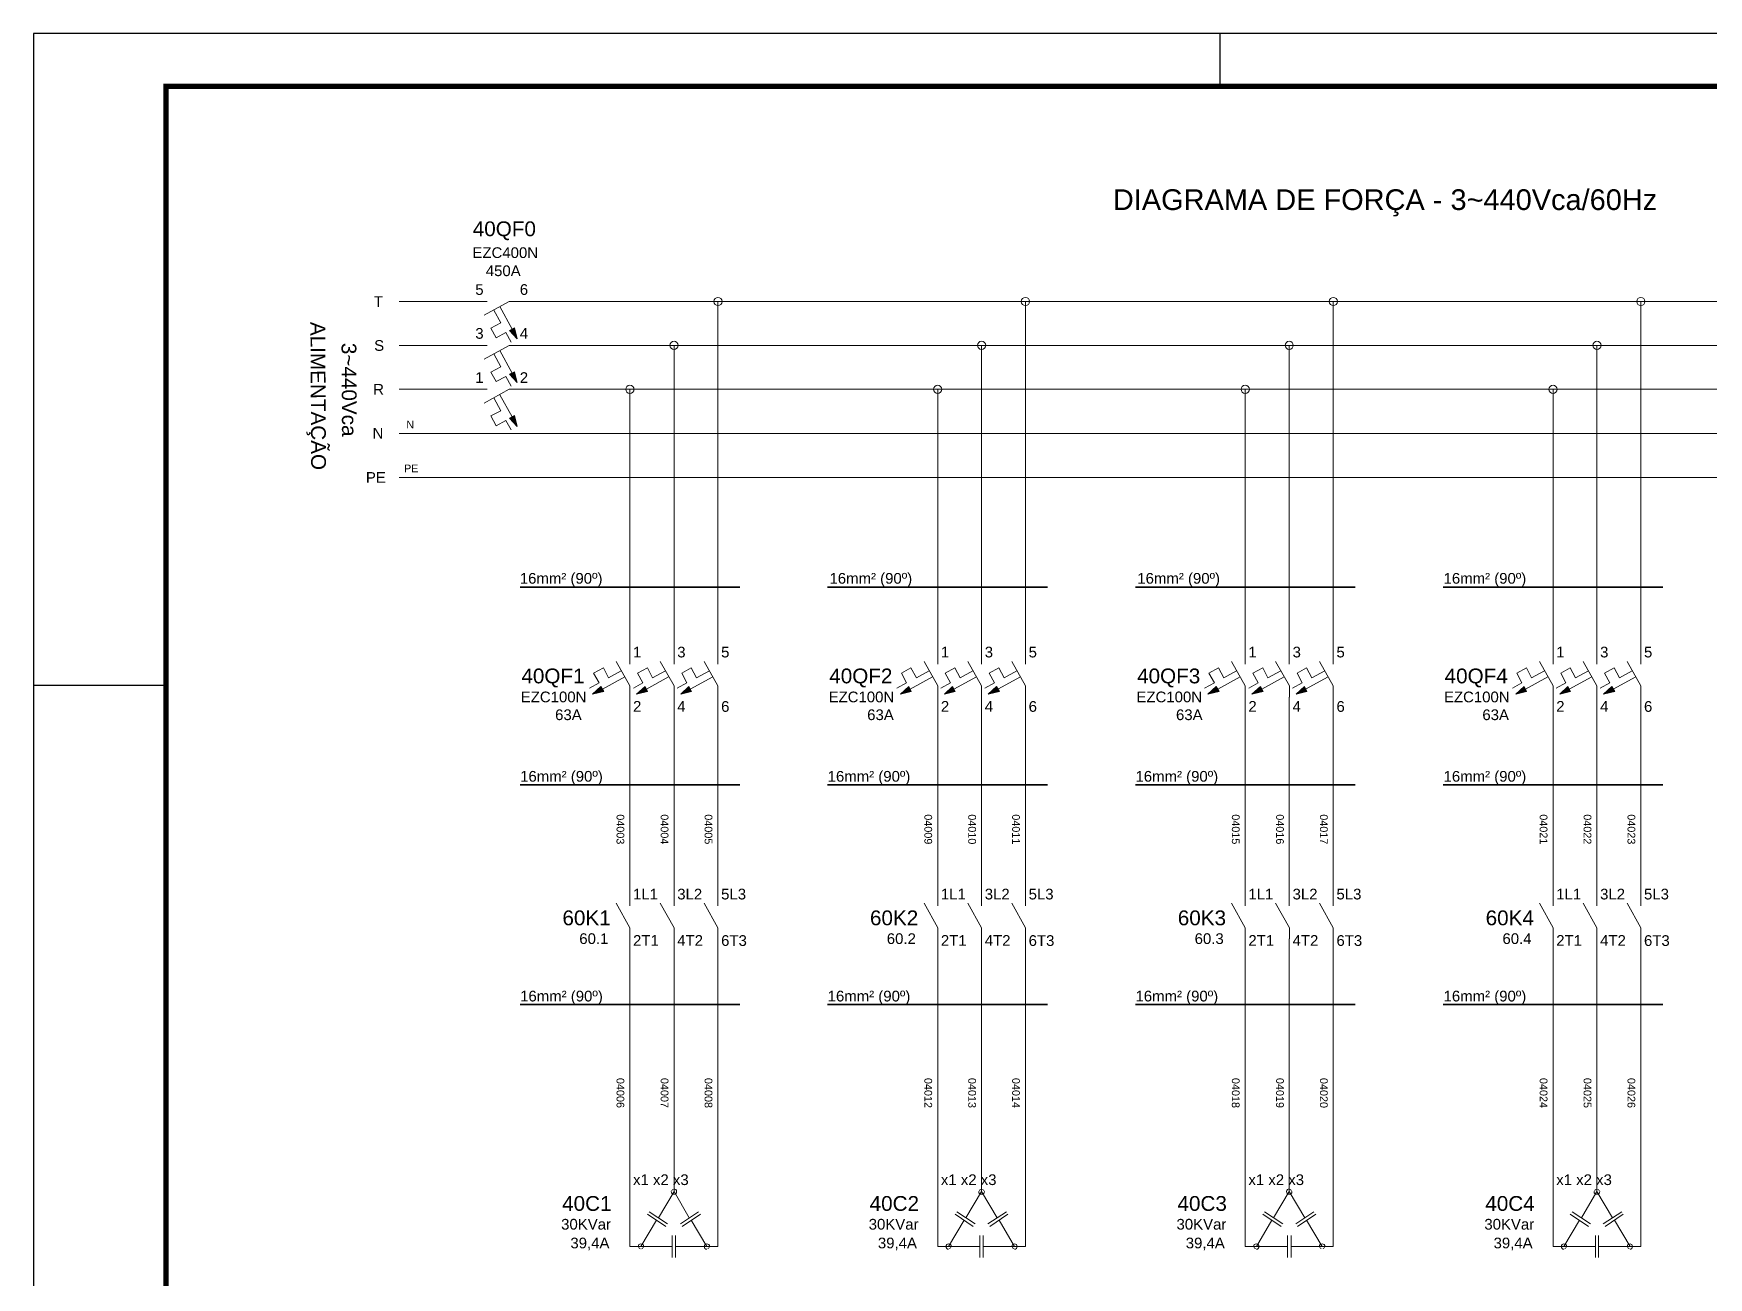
# Model space of a CAD drawing. Header units: millimetres. Extents: x 1004 to 59588, y 686 to 38112.
# Drawn here: x 46927 to 49012, y 36563 to 38112 of the extents above; entities that cross this region are included whole.
import ezdxf

# ---------------------------------------------------------------- set-up
doc = ezdxf.new("R2010")
doc.units = ezdxf.units.MM
for name, color, linetype in [('ARQ-FOLHA', 7, 'Continuous'), ('PDF11_Geometry', 7, 'Continuous'), ('PDF11_Solid Fills', 7, 'Continuous'), ('PDF11_Text', 7, 'Continuous')]:
    doc.layers.add(name, color=color, linetype=linetype)
doc.styles.add('PDF Arial', font='arial.ttf')

# ---------------------------------------------------------------- blocks, each defined once
blk = doc.blocks.new('FOLHA A2')
at = {"layer": 'ARQ-FOLHA'}
for p, q in [((594, 0), (0, 0)), ((0, 0), (0, -420)), ((224, -10), (224, 0)), ((0, -123), (25, -123))]:
    blk.add_line(p, q, dxfattribs=at)
at = {"layer": 'ARQ-FOLHA', "const_width": 1}
blk.add_lwpolyline([(25, -410), (584, -410), (584, -10), (25, -10), (25, -410)], dxfattribs=at)

msp = doc.modelspace()

# ---------------------------------------------------------------- hatches: boundary and pattern name
at = {"layer": 'PDF11_Geometry', "transparency": 33554559}
h = msp.add_hatch(color=256, dxfattribs=at)
h.paths.add_polyline_path([(47724.05, 36669.75), (47727.22, 36669.75)], flags=0)
h.paths.add_polyline_path([(47724.05, 36673.31, 0.4166667), (47720.49, 36669.75)], flags=0)
h = msp.add_hatch(color=256, dxfattribs=at)
h.paths.add_polyline_path([(48106.93, 36669.75), (48110.49, 36669.75)], flags=0)
h.paths.add_polyline_path([(48110.49, 36669.75, 0.4166667), (48106.93, 36673.31)], flags=0)
h.paths.add_polyline_path([(48106.93, 36673.31, 0.4166667), (48103.37, 36669.75)], flags=0)
h = msp.add_hatch(color=256, dxfattribs=at)
h.paths.add_polyline_path([(48489.81, 36669.75), (48493.37, 36669.75)], flags=0)
h.paths.add_polyline_path([(48493.37, 36669.75, 0.4166667), (48489.81, 36673.31)], flags=0)
h = msp.add_hatch(color=256, dxfattribs=at)
h.paths.add_polyline_path([(48873.08, 36669.75), (48876.64, 36669.75)], flags=0)
h.paths.add_polyline_path([(48876.64, 36669.75, 0.4166667), (48873.08, 36673.31)], flags=0)
h.paths.add_polyline_path([(48873.08, 36673.31, 0.4166667), (48869.51, 36669.75)], flags=0)
h = msp.add_hatch(color=256, dxfattribs=at)
h.paths.add_polyline_path([(47682.88, 36601.65), (47686.44, 36601.65)], flags=0)
h.paths.add_polyline_path([(47679.31, 36601.65, 0.4166667), (47682.88, 36598.08)], flags=0)
h.paths.add_polyline_path([(47682.88, 36598.08, 0.4166667), (47686.44, 36601.65)], flags=0)
h = msp.add_hatch(color=256, dxfattribs=at)
h.paths.add_polyline_path([(47764.84, 36601.65), (47768.4, 36601.65)], flags=0)
h.paths.add_polyline_path([(47764.84, 36598.08, 0.4166667), (47768.4, 36601.65)], flags=0)
h = msp.add_hatch(color=256, dxfattribs=at)
h.paths.add_polyline_path([(48065.75, 36601.65), (48069.32, 36601.65)], flags=0)
h.paths.add_polyline_path([(48065.75, 36598.08, 0.4166667), (48069.32, 36601.65)], flags=0)
h = msp.add_hatch(color=256, dxfattribs=at)
h.paths.add_polyline_path([(48148.11, 36601.65), (48151.28, 36601.65)], flags=0)
h.paths.add_polyline_path([(48144.54, 36601.65, 0.4166667), (48148.11, 36598.08)], flags=0)
h = msp.add_hatch(color=256, dxfattribs=at)
h.paths.add_polyline_path([(48449.02, 36601.65), (48452.19, 36601.65)], flags=0)
h.paths.add_polyline_path([(48445.46, 36601.65, 0.4166667), (48449.02, 36598.08)], flags=0)
h = msp.add_hatch(color=256, dxfattribs=at)
h.paths.add_polyline_path([(48530.98, 36601.65), (48534.55, 36601.65)], flags=0)
h.paths.add_polyline_path([(48527.42, 36601.65, 0.4166667), (48530.98, 36598.08)], flags=0)
h.paths.add_polyline_path([(48530.98, 36598.08, 0.4166667), (48534.55, 36601.65)], flags=0)
h = msp.add_hatch(color=256, dxfattribs=at)
h.paths.add_polyline_path([(48831.9, 36601.65), (48835.46, 36601.65)], flags=0)
h.paths.add_polyline_path([(48831.9, 36598.08, 0.4166667), (48835.46, 36601.65)], flags=0)
h = msp.add_hatch(color=256, dxfattribs=at)
h.paths.add_polyline_path([(48914.25, 36601.65), (48917.42, 36601.65)], flags=0)
h.paths.add_polyline_path([(48910.69, 36601.65, 0.4166667), (48914.25, 36598.08)], flags=0)

# ---------------------------------------------------------------- linework, layer by layer
at = {"layer": 'PDF11_Geometry', "lineweight": 18}
for points in [[(47381.96, 37777.99), (47477.78, 37777.99), (47491.24, 37777.99)], [(47487.68, 37760.96), (47518.56, 37777.99), (47532.42, 37777.99), (47778.69, 37777.99), (47778.69, 37340.08), (47778.69, 37326.62)], [(47507.08, 37771.66), (47522.52, 37743.54)], [(47764.84, 37777.99), (47792.16, 37777.99), (48161.57, 37777.99), (48161.57, 37340.08), (48161.57, 37326.62)], [(47778.69, 37777.99), (47778.69, 37764.13)], [(48148.11, 37777.99), (48175.43, 37777.99), (48544.84, 37777.99), (48544.84, 37340.08), (48544.84, 37326.62)], [(48161.57, 37777.99), (48161.57, 37764.13)], [(48530.98, 37777.99), (48558.3, 37777.99), (48927.72, 37777.99), (48927.72, 37340.08), (48927.72, 37326.62)], [(48544.84, 37777.99), (48544.84, 37764.13)], [(48914.25, 37777.99), (48941.57, 37777.99), (49310.99, 37777.99), (49310.99, 37340.08), (49310.99, 37326.62)], [(48927.72, 37777.99), (48927.72, 37764.13)], [(47499.56, 37767.3), (47508.27, 37751.46), (47495.99, 37744.73), (47502.72, 37732.85), (47514.6, 37739.19), (47521.33, 37727.31)], [(47381.96, 37723.35), (47477.78, 37723.35), (47491.24, 37723.35)], [(47487.68, 37706.32), (47518.56, 37723.35), (47532.42, 37723.35), (47724.05, 37723.35), (47724.05, 37340.08), (47724.05, 37326.62)], [(47521.33, 37672.67), (47514.6, 37684.55), (47502.72, 37678.21), (47495.99, 37690.09), (47508.27, 37696.82), (47499.56, 37712.66)], [(47507.08, 37717.02), (47522.52, 37688.9)], [(47710.2, 37723.35), (47737.52, 37723.35), (48106.93, 37723.35), (48106.93, 37340.08), (48106.93, 37326.62)], [(47724.05, 37723.35), (47724.05, 37709.49)], [(48093.07, 37723.35), (48120.79, 37723.35), (48489.81, 37723.35), (48489.81, 37340.08), (48489.81, 37326.62)], [(48106.93, 37723.35), (48106.93, 37709.49)], [(48476.34, 37723.35), (48503.66, 37723.35), (48873.08, 37723.35), (48873.08, 37340.08), (48873.08, 37326.62)], [(48489.81, 37723.35), (48489.81, 37709.49)], [(48859.22, 37723.35), (48886.54, 37723.35), (49255.95, 37723.35), (49255.95, 37340.08), (49255.95, 37326.62)], [(48873.08, 37723.35), (48873.08, 37709.49)], [(47381.96, 37668.71), (47477.78, 37668.71), (47491.24, 37668.71)], [(47487.68, 37651.29), (47518.56, 37668.71), (47532.42, 37668.71), (47669.02, 37668.71), (47669.02, 37340.08), (47669.02, 37326.62)], [(47655.56, 37668.71), (47682.88, 37668.71), (48052.29, 37668.71), (48052.29, 37340.08), (48052.29, 37326.62)], [(47669.02, 37668.71), (47669.02, 37654.85)], [(48038.43, 37668.71), (48065.75, 37668.71), (48435.17, 37668.71), (48435.17, 37340.08), (48435.17, 37326.62)], [(48052.29, 37668.71), (48052.29, 37654.85)], [(48421.7, 37668.71), (48449.02, 37668.71), (48818.44, 37668.71), (48818.44, 37340.08), (48818.44, 37326.62)], [(48435.17, 37668.71), (48435.17, 37654.85)], [(48804.58, 37668.71), (48831.9, 37668.71), (49201.31, 37668.71), (49201.31, 37340.08), (49201.31, 37326.62)], [(48818.44, 37668.71), (48818.44, 37654.85)], [(47521.33, 37618.03), (47514.6, 37629.91), (47502.72, 37623.18), (47495.99, 37635.45), (47508.27, 37641.79), (47499.56, 37658.02)], [(47507.08, 37661.98), (47522.52, 37634.26)], [(47381.96, 37613.67), (49775.82, 37613.67)], [(47381.96, 37559.03), (49775.82, 37559.03)], [(47651.99, 37329.78), (47669.02, 37299.3), (47669.02, 37285.44), (47669.02, 37039.16), (47669.02, 37025.7)], [(47706.63, 37329.78), (47724.05, 37299.3), (47724.05, 37285.44), (47724.05, 37039.16), (47724.05, 37025.7)], [(47761.67, 37329.78), (47778.69, 37299.3), (47778.69, 37285.44), (47778.69, 37039.16), (47778.69, 37025.7)], [(48035.26, 37329.78), (48052.29, 37299.3), (48052.29, 37285.44), (48052.29, 37039.16), (48052.29, 37025.7)], [(48089.9, 37329.78), (48106.93, 37299.3), (48106.93, 37285.44), (48106.93, 37039.16), (48106.93, 37025.7)], [(48144.54, 37329.78), (48161.57, 37299.3), (48161.57, 37285.44), (48161.57, 37039.16), (48161.57, 37025.7)], [(48418.14, 37329.78), (48435.17, 37299.3), (48435.17, 37285.44), (48435.17, 37039.16), (48435.17, 37025.7)], [(48472.78, 37329.78), (48490.2, 37299.3), (48490.2, 37285.44)], [(48527.82, 37329.78), (48544.84, 37299.3), (48544.84, 37285.44), (48544.84, 37039.16), (48544.84, 37025.7)], [(48801.41, 37329.78), (48818.44, 37299.3), (48818.44, 37285.44), (48818.44, 37039.16), (48818.44, 37025.7)], [(48856.05, 37329.78), (48873.08, 37299.3), (48873.08, 37285.44), (48873.08, 37039.16), (48873.08, 37025.7)], [(48910.69, 37329.78), (48927.72, 37299.3), (48927.72, 37285.44), (48927.72, 37039.16), (48927.72, 37025.7)], [(47618.73, 37296.53), (47630.61, 37303.26), (47623.88, 37315.13), (47636.15, 37321.87), (47642.49, 37309.59), (47658.33, 37318.3)], [(47634.97, 37295.34), (47662.68, 37310.78)], [(47673.37, 37296.53), (47685.25, 37303.26), (47678.52, 37315.13), (47690.79, 37321.87), (47697.13, 37309.59), (47713.36, 37318.3)], [(47689.61, 37295.34), (47717.32, 37310.78)], [(47728.01, 37296.53), (47739.89, 37303.26), (47733.56, 37315.13), (47745.43, 37321.87), (47752.17, 37309.59), (47768, 37318.3)], [(47744.25, 37295.34), (47772.36, 37310.78)], [(48001.61, 37296.53), (48013.49, 37303.26), (48007.15, 37315.13), (48019.03, 37321.87), (48025.76, 37309.59), (48041.6, 37318.3)], [(48017.84, 37295.34), (48045.95, 37310.78)], [(48056.25, 37296.53), (48068.13, 37303.26), (48061.79, 37315.13), (48073.67, 37321.87), (48080.4, 37309.59), (48096.24, 37318.3)], [(48072.48, 37295.34), (48100.59, 37310.78)], [(48110.89, 37296.53), (48123.16, 37303.26), (48116.43, 37315.13), (48128.31, 37321.87), (48135.04, 37309.59), (48150.88, 37318.3)], [(48127.12, 37295.34), (48155.23, 37310.78)], [(48384.48, 37296.53), (48396.76, 37303.26), (48390.03, 37315.13), (48401.91, 37321.87), (48408.64, 37309.59), (48424.47, 37318.3)], [(48401.11, 37295.34), (48428.83, 37310.78)], [(48439.52, 37296.53), (48451.4, 37303.26), (48444.67, 37315.13), (48456.94, 37321.87), (48463.28, 37309.59), (48479.51, 37318.3)], [(48455.75, 37295.34), (48483.47, 37310.78)], [(48494.16, 37296.53), (48506.04, 37303.26), (48499.7, 37315.13), (48511.58, 37321.87), (48517.92, 37309.59), (48534.15, 37318.3)], [(48510.39, 37295.34), (48538.51, 37310.78)], [(48767.76, 37296.53), (48779.63, 37303.26), (48773.3, 37315.13), (48785.18, 37321.87), (48791.51, 37309.59), (48807.75, 37318.3)], [(48783.99, 37295.34), (48812.1, 37310.78)], [(48822.4, 37296.53), (48834.27, 37303.26), (48827.94, 37315.13), (48839.82, 37321.87), (48846.55, 37309.59), (48862.39, 37318.3)], [(48838.63, 37295.34), (48866.74, 37310.78)], [(48877.04, 37296.53), (48889.31, 37303.26), (48882.58, 37315.13), (48894.46, 37321.87), (48901.19, 37309.59), (48917.03, 37318.3)], [(48893.27, 37295.34), (48921.38, 37310.78)], [(48489.81, 37285.44), (48489.81, 37039.16), (48489.81, 37025.7)], [(47651.99, 37028.87), (47669.02, 36998.38), (47669.02, 36984.52), (47669.02, 36683.61), (47669.02, 36601.65), (47721.68, 36601.65)], [(47706.63, 37028.87), (47724.05, 36998.38), (47724.05, 36984.52), (47724.05, 36683.61), (47724.05, 36669.75), (47704.65, 36637.28)], [(47761.67, 37028.87), (47778.69, 36998.38), (47778.69, 36984.52), (47778.69, 36683.61), (47778.69, 36601.65), (47726.03, 36601.65)], [(48035.26, 37028.87), (48052.29, 36998.38), (48052.29, 36984.52), (48052.29, 36683.61), (48052.29, 36601.65), (48104.95, 36601.65)], [(48089.9, 37028.87), (48106.93, 36998.38), (48106.93, 36984.52), (48106.93, 36683.61), (48106.93, 36669.75), (48087.53, 36637.28)], [(48144.54, 37028.87), (48161.57, 36998.38), (48161.57, 36984.52), (48161.57, 36683.61), (48161.57, 36601.65), (48108.91, 36601.65)], [(48418.14, 37028.87), (48435.17, 36998.38), (48435.17, 36984.52), (48435.17, 36683.61), (48435.17, 36601.65), (48487.83, 36601.65)], [(48472.78, 37028.87), (48490.2, 36998.38), (48490.2, 36984.52)], [(48527.82, 37028.87), (48544.84, 36998.38), (48544.84, 36984.52), (48544.84, 36683.61), (48544.84, 36601.65), (48492.18, 36601.65)], [(48801.41, 37028.87), (48818.44, 36998.38), (48818.44, 36984.52), (48818.44, 36683.61), (48818.44, 36601.65), (48871.1, 36601.65)], [(48856.05, 37028.87), (48873.08, 36998.38), (48873.08, 36984.52), (48873.08, 36683.61), (48873.08, 36669.75), (48853.68, 36637.28)], [(48910.69, 37028.87), (48927.72, 36998.38), (48927.72, 36984.52), (48927.72, 36683.61), (48927.72, 36601.65), (48875.06, 36601.65)], [(48489.81, 36984.52), (48489.81, 36683.61), (48489.81, 36669.75), (48470.4, 36637.28)], [(47724.05, 36669.75), (47743.06, 36637.28)], [(48106.93, 36669.75), (48126.33, 36637.28)], [(48489.81, 36669.75), (48509.21, 36637.28)], [(48873.08, 36669.75), (48892.48, 36637.28)], [(47690.79, 36641.64), (47713.76, 36626.2)], [(47693.17, 36644.81), (47715.74, 36629.76)], [(47731.97, 36629.76), (47754.54, 36644.81)], [(47734.35, 36626.2), (47756.92, 36641.64)], [(48074.07, 36641.64), (48096.64, 36626.2)], [(48076.05, 36644.81), (48099.01, 36629.76)], [(48114.85, 36629.76), (48137.81, 36644.81)], [(48117.22, 36626.2), (48139.79, 36641.64)], [(48456.94, 36641.64), (48479.91, 36626.2)], [(48459.32, 36644.81), (48481.89, 36629.76)], [(48498.12, 36629.76), (48520.69, 36644.81)], [(48500.1, 36626.2), (48523.06, 36641.64)], [(48839.82, 36641.64), (48862.78, 36626.2)], [(48842.19, 36644.81), (48865.16, 36629.76)], [(48881, 36629.76), (48903.96, 36644.81)], [(48883.37, 36626.2), (48905.94, 36641.64)], [(47702.28, 36634.11), (47682.88, 36601.65)], [(47745.43, 36634.11), (47764.84, 36601.65)], [(48085.15, 36634.11), (48065.75, 36601.65)], [(48128.71, 36634.11), (48148.11, 36601.65)], [(48468.42, 36634.11), (48449.02, 36601.65)], [(48511.58, 36634.11), (48530.98, 36601.65)], [(48851.3, 36634.11), (48831.9, 36601.65)], [(48894.85, 36634.11), (48914.25, 36601.65)], [(47721.68, 36615.11), (47721.68, 36587.79)], [(47726.03, 36615.11), (47726.03, 36587.79)], [(48104.95, 36615.11), (48104.95, 36587.79)], [(48108.91, 36615.11), (48108.91, 36587.79)], [(48487.83, 36615.11), (48487.83, 36587.79)], [(48492.18, 36615.11), (48492.18, 36587.79)], [(48871.1, 36615.11), (48871.1, 36587.79)], [(48875.06, 36615.11), (48875.06, 36587.79)]]:
    msp.add_lwpolyline(points, dxfattribs=at)
for points in [[(47528.86, 37731.67), (47525.29, 37745.13), (47519.35, 37741.96)], [(47528.86, 37677.03), (47525.29, 37690.49), (47519.35, 37687.32)], [(47528.86, 37622.39), (47525.29, 37635.85), (47519.35, 37632.68)], [(47636.55, 37292.57), (47622.69, 37289), (47632.99, 37298.5)], [(47691.19, 37292.57), (47677.33, 37289), (47688.02, 37298.5)], [(47745.83, 37292.57), (47732.37, 37289), (47742.66, 37298.5)], [(48019.43, 37292.57), (48005.96, 37289), (48016.26, 37298.5)], [(48074.07, 37292.57), (48060.6, 37289), (48070.9, 37298.5)], [(48129.1, 37292.57), (48115.24, 37289), (48125.54, 37298.5)], [(48402.7, 37292.57), (48388.84, 37289), (48399.13, 37298.5)], [(48457.34, 37292.57), (48443.48, 37289), (48454.17, 37298.5)], [(48511.98, 37292.57), (48498.52, 37289), (48508.81, 37298.5)], [(48785.57, 37292.57), (48772.11, 37289), (48782.41, 37298.5)], [(48840.21, 37292.57), (48826.75, 37289), (48837.05, 37298.5)], [(48895.25, 37292.57), (48881.39, 37289), (48891.69, 37298.5)]]:
    msp.add_lwpolyline(points, close=True, dxfattribs=at)
at = {"layer": 'PDF11_Geometry', "lineweight": 35}
for points in [[(47532.42, 37422.43), (47806.01, 37422.43)], [(47915.29, 37422.43), (48188.89, 37422.43)], [(48298.57, 37422.43), (48572.16, 37422.43)], [(48681.44, 37422.43), (48955.04, 37422.43)], [(47532.42, 37176.16), (47806.01, 37176.16)], [(47915.29, 37176.16), (48188.89, 37176.16)], [(48298.57, 37176.16), (48572.16, 37176.16)], [(48681.44, 37176.16), (48955.04, 37176.16)], [(47532.42, 36902.56), (47806.01, 36902.56)], [(47915.29, 36902.56), (48188.89, 36902.56)], [(48298.57, 36902.56), (48572.16, 36902.56)], [(48681.44, 36902.56), (48955.04, 36902.56)]]:
    msp.add_lwpolyline(points, dxfattribs=at)
at = {"layer": 'PDF11_Geometry', "lineweight": 18}
for points in [[(47778.69, 37783.14), (47775.92, 37783.14), (47773.55, 37780.76), (47773.55, 37777.99)], [(47773.55, 37777.99), (47773.55, 37775.22), (47775.92, 37772.84), (47778.69, 37772.84)], [(47783.84, 37777.99), (47783.84, 37780.76), (47781.47, 37783.14), (47778.69, 37783.14)], [(47778.69, 37772.84), (47781.47, 37772.84), (47783.84, 37775.22), (47783.84, 37777.99)], [(48161.57, 37783.14), (48158.8, 37783.14), (48156.42, 37780.76), (48156.42, 37777.99)], [(48156.42, 37777.99), (48156.42, 37775.22), (48158.8, 37772.84), (48161.57, 37772.84)], [(48166.72, 37777.99), (48166.72, 37780.76), (48164.34, 37783.14), (48161.57, 37783.14)], [(48161.57, 37772.84), (48164.34, 37772.84), (48166.72, 37775.22), (48166.72, 37777.99)], [(48544.84, 37783.14), (48542.07, 37783.14), (48539.69, 37780.76), (48539.69, 37777.99)], [(48539.69, 37777.99), (48539.69, 37775.22), (48542.07, 37772.84), (48544.84, 37772.84)], [(48549.99, 37777.99), (48549.99, 37780.76), (48547.61, 37783.14), (48544.84, 37783.14)], [(48544.84, 37772.84), (48547.61, 37772.84), (48549.99, 37775.22), (48549.99, 37777.99)], [(48927.72, 37783.14), (48924.95, 37783.14), (48922.57, 37780.76), (48922.57, 37777.99)], [(48922.57, 37777.99), (48922.57, 37775.22), (48924.95, 37772.84), (48927.72, 37772.84)], [(48932.86, 37777.99), (48932.86, 37780.76), (48930.49, 37783.14), (48927.72, 37783.14)], [(48927.72, 37772.84), (48930.49, 37772.84), (48932.86, 37775.22), (48932.86, 37777.99)], [(47724.05, 37728.5), (47720.89, 37728.5), (47718.91, 37726.12), (47718.91, 37723.35)], [(47729.2, 37723.35), (47729.2, 37726.12), (47726.83, 37728.5), (47724.05, 37728.5)], [(48106.93, 37728.5), (48104.16, 37728.5), (48101.78, 37726.12), (48101.78, 37723.35)], [(48112.08, 37723.35), (48112.08, 37726.12), (48109.7, 37728.5), (48106.93, 37728.5)], [(48489.81, 37728.5), (48487.03, 37728.5), (48485.05, 37726.12), (48485.05, 37723.35)], [(48494.95, 37723.35), (48494.95, 37726.12), (48492.97, 37728.5), (48489.81, 37728.5)], [(48873.08, 37728.5), (48870.31, 37728.5), (48867.93, 37726.12), (48867.93, 37723.35)], [(48878.22, 37723.35), (48878.22, 37726.12), (48875.85, 37728.5), (48873.08, 37728.5)], [(47718.91, 37723.35), (47718.91, 37720.58), (47720.89, 37718.2), (47724.05, 37718.2)], [(47724.05, 37718.2), (47726.83, 37718.2), (47729.2, 37720.58), (47729.2, 37723.35)], [(48101.78, 37723.35), (48101.78, 37720.58), (48104.16, 37718.2), (48106.93, 37718.2)], [(48106.93, 37718.2), (48109.7, 37718.2), (48112.08, 37720.58), (48112.08, 37723.35)], [(48485.05, 37723.35), (48485.05, 37720.58), (48487.03, 37718.2), (48489.81, 37718.2)], [(48489.81, 37718.2), (48492.97, 37718.2), (48494.95, 37720.58), (48494.95, 37723.35)], [(48867.93, 37723.35), (48867.93, 37720.58), (48870.31, 37718.2), (48873.08, 37718.2)], [(48873.08, 37718.2), (48875.85, 37718.2), (48878.22, 37720.58), (48878.22, 37723.35)], [(47669.02, 37673.86), (47666.25, 37673.86), (47663.87, 37671.48), (47663.87, 37668.71)], [(47663.87, 37668.71), (47663.87, 37665.54), (47666.25, 37663.56), (47669.02, 37663.56)], [(47674.17, 37668.71), (47674.17, 37671.48), (47672.19, 37673.86), (47669.02, 37673.86)], [(47669.02, 37663.56), (47672.19, 37663.56), (47674.17, 37665.54), (47674.17, 37668.71)], [(48052.29, 37673.86), (48049.52, 37673.86), (48047.14, 37671.48), (48047.14, 37668.71)], [(48047.14, 37668.71), (48047.14, 37665.54), (48049.52, 37663.56), (48052.29, 37663.56)], [(48057.44, 37668.71), (48057.44, 37671.48), (48055.06, 37673.86), (48052.29, 37673.86)], [(48052.29, 37663.56), (48055.06, 37663.56), (48057.44, 37665.54), (48057.44, 37668.71)], [(48435.17, 37673.86), (48432.39, 37673.86), (48430.02, 37671.48), (48430.02, 37668.71)], [(48430.02, 37668.71), (48430.02, 37665.54), (48432.39, 37663.56), (48435.17, 37663.56)], [(48440.31, 37668.71), (48440.31, 37671.48), (48437.94, 37673.86), (48435.17, 37673.86)], [(48435.17, 37663.56), (48437.94, 37663.56), (48440.31, 37665.54), (48440.31, 37668.71)], [(48818.44, 37673.86), (48815.67, 37673.86), (48813.29, 37671.48), (48813.29, 37668.71)], [(48813.29, 37668.71), (48813.29, 37665.54), (48815.67, 37663.56), (48818.44, 37663.56)], [(48823.58, 37668.71), (48823.58, 37671.48), (48821.21, 37673.86), (48818.44, 37673.86)], [(48818.44, 37663.56), (48821.21, 37663.56), (48823.58, 37665.54), (48823.58, 37668.71)], [(47720.49, 36669.75), (47720.49, 36667.77), (47722.07, 36666.58), (47724.05, 36666.58)], [(47727.22, 36669.75), (47727.22, 36671.73), (47725.64, 36673.31), (47724.05, 36673.31)], [(47724.05, 36666.58), (47725.64, 36666.58), (47727.22, 36667.77), (47727.22, 36669.75)], [(48103.37, 36669.75), (48103.37, 36667.77), (48104.95, 36666.58), (48106.93, 36666.58)], [(48106.93, 36666.58), (48108.91, 36666.58), (48110.49, 36667.77), (48110.49, 36669.75)], [(48489.81, 36673.31), (48488.22, 36673.31), (48486.64, 36671.73), (48486.64, 36669.75)], [(48486.64, 36669.75), (48486.64, 36667.77), (48488.22, 36666.58), (48489.81, 36666.58)], [(48489.81, 36666.58), (48491.78, 36666.58), (48493.37, 36667.77), (48493.37, 36669.75)], [(48869.51, 36669.75), (48869.51, 36667.77), (48871.1, 36666.58), (48873.08, 36666.58)], [(48873.08, 36666.58), (48875.06, 36666.58), (48876.64, 36667.77), (48876.64, 36669.75)], [(47682.88, 36604.81), (47680.9, 36604.81), (47679.31, 36603.23), (47679.31, 36601.65)], [(47686.44, 36601.65), (47686.44, 36603.23), (47684.86, 36604.81), (47682.88, 36604.81)], [(47764.84, 36604.81), (47762.86, 36604.81), (47761.67, 36603.23), (47761.67, 36601.65)], [(47761.67, 36601.65), (47761.67, 36599.67), (47762.86, 36598.08), (47764.84, 36598.08)], [(47768.4, 36601.65), (47768.4, 36603.23), (47766.82, 36604.81), (47764.84, 36604.81)], [(48065.75, 36604.81), (48064.17, 36604.81), (48062.58, 36603.23), (48062.58, 36601.65)], [(48062.58, 36601.65), (48062.58, 36599.67), (48064.17, 36598.08), (48065.75, 36598.08)], [(48069.32, 36601.65), (48069.32, 36603.23), (48067.73, 36604.81), (48065.75, 36604.81)], [(48148.11, 36604.81), (48146.13, 36604.81), (48144.54, 36603.23), (48144.54, 36601.65)], [(48151.28, 36601.65), (48151.28, 36603.23), (48149.69, 36604.81), (48148.11, 36604.81)], [(48148.11, 36598.08), (48149.69, 36598.08), (48151.28, 36599.67), (48151.28, 36601.65)], [(48449.02, 36604.81), (48447.04, 36604.81), (48445.46, 36603.23), (48445.46, 36601.65)], [(48452.19, 36601.65), (48452.19, 36603.23), (48451, 36604.81), (48449.02, 36604.81)], [(48449.02, 36598.08), (48451, 36598.08), (48452.19, 36599.67), (48452.19, 36601.65)], [(48530.98, 36604.81), (48529, 36604.81), (48527.42, 36603.23), (48527.42, 36601.65)], [(48534.55, 36601.65), (48534.55, 36603.23), (48532.96, 36604.81), (48530.98, 36604.81)], [(48831.9, 36604.81), (48830.32, 36604.81), (48828.73, 36603.23), (48828.73, 36601.65)], [(48828.73, 36601.65), (48828.73, 36599.67), (48830.32, 36598.08), (48831.9, 36598.08)], [(48835.46, 36601.65), (48835.46, 36603.23), (48833.88, 36604.81), (48831.9, 36604.81)], [(48914.25, 36604.81), (48912.28, 36604.81), (48910.69, 36603.23), (48910.69, 36601.65)], [(48917.42, 36601.65), (48917.42, 36603.23), (48915.84, 36604.81), (48914.25, 36604.81)], [(48914.25, 36598.08), (48915.84, 36598.08), (48917.42, 36599.67), (48917.42, 36601.65)]]:
    msp.add_open_spline(points, degree=3, dxfattribs=at)
at = {"layer": 'PDF11_Solid Fills', "lineweight": 18, "transparency": 33554559}
for points in [[(47528.86, 37731.67), (47519.35, 37741.96), (47525.29, 37745.13)], [(47528.86, 37677.03), (47519.35, 37687.32), (47525.29, 37690.49)], [(47528.86, 37622.39), (47519.35, 37632.68), (47525.29, 37635.85)], [(47622.69, 37289), (47632.99, 37298.5), (47636.55, 37292.57)], [(47677.33, 37289), (47688.02, 37298.5), (47691.19, 37292.57)], [(47732.37, 37289), (47742.66, 37298.5), (47745.83, 37292.57)], [(48005.96, 37289), (48016.26, 37298.5), (48019.43, 37292.57)], [(48060.6, 37289), (48070.9, 37298.5), (48074.07, 37292.57)], [(48115.24, 37289), (48125.54, 37298.5), (48129.1, 37292.57)], [(48388.84, 37289), (48399.13, 37298.5), (48402.7, 37292.57)], [(48443.48, 37289), (48454.17, 37298.5), (48457.34, 37292.57)], [(48498.52, 37289), (48508.81, 37298.5), (48511.98, 37292.57)], [(48772.11, 37289), (48782.41, 37298.5), (48785.57, 37292.57)], [(48826.75, 37289), (48837.05, 37298.5), (48840.21, 37292.57)], [(48881.39, 37289), (48891.69, 37298.5), (48895.25, 37292.57)]]:
    msp.add_solid(points, dxfattribs=at)

# ---------------------------------------------------------------- block references
at = {"layer": 'ARQ-FOLHA', "xscale": 6.595981259956956, "yscale": 6.595981259956956, "zscale": 6.595981259956956}
msp.add_blockref('FOLHA A2', (46926.54, 38111.64), dxfattribs=at)

# ---------------------------------------------------------------- texts
at = {"layer": 'PDF11_Text', "attachment_point": 7, "style": 'PDF Arial'}
for s, insert, char_height in [('DIAGRAMA DE FORÇA - 3~440Vca/60Hz', (48270.41, 37883.93), 25.7915), ('40QF0', (47473.42, 37854.23), 18.422), ('EZC400N', (47473.03, 37831.95), 13.321), ('450A', (47489.66, 37809.38), 13.321), ('5', (47476.59, 37786.02), 13.32), ('6', (47532.02, 37786.02), 13.32), ('T', (47350.29, 37771.26), 13.32), ('S', (47350.68, 37716.37), 13.32), ('3', (47476.59, 37731.38), 13.32), ('4', (47532.02, 37731.67), 13.32), ('1', (47476.59, 37676.63), 13.32), ('2', (47532.02, 37676.63), 13.32), ('R', (47349.49, 37661.98), 13.32), ('N', (47390.67, 37620.01), 9.64), ('N', (47348.7, 37607.34), 13.32), ('PE', (47340.39, 37552.3), 13.321), ('PE', (47387.9, 37565.37), 9.636), ('16mm² (90º)', (47532.02, 37422.65), 13.3209), ('16mm² (90º)', (47917.58, 37422.65), 13.3209), ('16mm² (90º)', (48300.84, 37422.65), 13.3209), ('16mm² (90º)', (48682.15, 37422.65), 13.3209), ('1', (47672.98, 37334.93), 13.32), ('3', (47728.02, 37334.65), 13.32), ('5', (47782.66, 37334.65), 13.32), ('1', (48056.25, 37334.93), 13.32), ('3', (48110.89, 37334.65), 13.32), ('5', (48165.53, 37334.65), 13.32), ('1', (48439.13, 37334.93), 13.32), ('3', (48494.16, 37334.65), 13.32), ('5', (48548.8, 37334.65), 13.32), ('1', (48822.4, 37334.93), 13.32), ('3', (48877.04, 37334.65), 13.32), ('5', (48931.68, 37334.65), 13.32), ('40QF1', (47534, 37297.54), 18.422), ('40QF2', (47917.28, 37297.54), 18.422), ('40QF3', (48300.55, 37297.54), 18.422), ('40QF4', (48683.42, 37297.54), 18.422), ('EZC100N', (47533.21, 37278.82), 13.321), ('EZC100N', (47916.48, 37278.82), 13.321), ('EZC100N', (48299.75, 37278.82), 13.321), ('EZC100N', (48682.63, 37278.82), 13.321), ('63A', (47575.97, 37256.62), 13.321), ('2', (47672.98, 37267.23), 13.32), ('4', (47728.02, 37267.23), 13.32), ('6', (47782.66, 37266.94), 13.32), ('63A', (47964.53, 37256.62), 13.321), ('2', (48056.25, 37267.23), 13.32), ('4', (48110.89, 37267.23), 13.32), ('6', (48165.53, 37266.94), 13.32), ('63A', (48348.98, 37256.62), 13.321), ('2', (48439.13, 37267.23), 13.32), ('4', (48494.16, 37267.23), 13.32), ('6', (48548.8, 37266.94), 13.32), ('63A', (48730.43, 37256.62), 13.321), ('2', (48822.4, 37267.23), 13.32), ('4', (48877.04, 37267.23), 13.32), ('6', (48931.68, 37266.94), 13.32), ('16mm² (90º)', (47532.42, 37176.16), 13.3209), ('16mm² (90º)', (47915.29, 37176.16), 13.3209), ('16mm² (90º)', (48298.57, 37176.16), 13.3209), ('16mm² (90º)', (48682.15, 37176.16), 13.3209), ('1L1', (47672.98, 37033.62), 13.321), ('3L2', (47728.02, 37033.34), 13.321), ('5L3', (47782.66, 37033.34), 13.321), ('1L1', (48056.25, 37033.62), 13.321), ('3L2', (48110.89, 37033.34), 13.321), ('5L3', (48165.53, 37033.34), 13.321), ('1L1', (48439.13, 37033.62), 13.321), ('3L2', (48494.16, 37033.34), 13.321), ('5L3', (48548.8, 37033.34), 13.321), ('1L1', (48822.4, 37033.62), 13.321), ('3L2', (48877.04, 37033.34), 13.321), ('5L3', (48931.68, 37033.34), 13.321), ('60K1', (47585.08, 37001.16), 18.422), ('60K2', (47967.96, 37001.16), 18.422), ('60K3', (48351.23, 37001.16), 18.422), ('60K4', (48734.5, 37001.16), 18.422), ('60.1', (47606.07, 36977.91), 13.321), ('2T1', (47672.98, 36975.81), 13.321), ('4T2', (47728.02, 36975.81), 13.321), ('6T3', (47782.66, 36975.53), 13.321), ('60.2', (47988.94, 36977.91), 13.321), ('2T1', (48056.25, 36975.81), 13.321), ('4T2', (48110.89, 36975.81), 13.321), ('6T3', (48165.53, 36975.53), 13.321), ('60.3', (48372.21, 36977.91), 13.321), ('2T1', (48439.13, 36975.81), 13.321), ('4T2', (48494.16, 36975.81), 13.321), ('6T3', (48548.8, 36975.53), 13.321), ('60.4', (48755.48, 36977.91), 13.321), ('2T1', (48822.4, 36975.81), 13.321), ('4T2', (48877.04, 36975.81), 13.321), ('6T3', (48931.68, 36975.53), 13.321), ('16mm² (90º)', (47532.42, 36902.56), 13.3209), ('16mm² (90º)', (47915.29, 36902.56), 13.3209), ('16mm² (90º)', (48298.57, 36902.56), 13.3209), ('16mm² (90º)', (48682.15, 36902.56), 13.3209), ('x1 x2 x3', (47672.98, 36677.78), 13.321), ('x1 x2 x3', (48056.25, 36677.78), 13.321), ('x1 x2 x3', (48439.13, 36677.78), 13.321), ('x1 x2 x3', (48822.4, 36677.78), 13.321), ('40C1', (47584.68, 36645.6), 18.422), ('40C2', (47967.56, 36645.6), 18.422), ('40C3', (48350.83, 36645.6), 18.422), ('40C4', (48734.1, 36645.6), 18.422), ('30KVar', (47583.5, 36622.35), 13.321), ('30KVar', (47966.37, 36622.35), 13.321), ('30KVar', (48732.91, 36622.35), 13.321), ('39,4A', (47594.98, 36596.7), 13.321), ('39,4A', (47977.85, 36596.7), 13.321), ('39,4A', (48361.13, 36596.7), 13.321), ('39,4A', (48744.4, 36596.7), 13.321)]:
    msp.add_mtext(s, dxfattribs=dict(at, insert=insert, char_height=char_height))
for s, insert, char_height, rotation in [('ALIMENTAÇÃO', (47265.63, 37752.52), 18.4225, 270.29975), ('3~440Vca', (47309.77, 37726.46), 18.422, 270.29975), ('04003', (47652.3, 37139.56), 9.636, 270), ('04004', (47707.34, 37139.56), 9.636, 270), ('04005', (47761.98, 37139.56), 9.636, 270), ('04009', (48035.58, 37139.56), 9.636, 270), ('04010', (48090.22, 37139.56), 9.636, 270), ('04011', (48144.86, 37139.56), 9.636, 270), ('04015', (48418.45, 37139.56), 9.636, 270), ('04016', (48473.49, 37139.56), 9.636, 270), ('04017', (48528.13, 37139.56), 9.636, 270), ('04021', (48801.72, 37139.56), 9.636, 270), ('04022', (48856.36, 37139.56), 9.636, 270), ('04023', (48911, 37139.56), 9.636, 270), ('04006', (47652.3, 36811.32), 9.636, 270), ('04007', (47707.34, 36811.32), 9.636, 270), ('04008', (47761.95, 36811.32), 9.636, 270), ('04012', (48035.57, 36811.32), 9.636, 270), ('04013', (48090.21, 36811.32), 9.636, 270), ('04014', (48144.86, 36811.32), 9.636, 270), ('04018', (48418.42, 36811.32), 9.636, 270), ('04019', (48473.49, 36811.32), 9.636, 270), ('04020', (48528.12, 36811.32), 9.636, 270), ('04024', (48801.72, 36811.32), 9.636, 270), ('04025', (48856.36, 36811.32), 9.636, 270), ('04026', (48911, 36811.32), 9.636, 270)]:
    msp.add_mtext(s, dxfattribs=dict(at, insert=insert, char_height=char_height, rotation=rotation))
at = {"layer": 'PDF11_Text', "insert": (48349.64, 36622.35), "char_height": 13.321, "width": 92.0987, "attachment_point": 7, "style": 'PDF Arial'}
msp.add_mtext('30KVar', dxfattribs=at)

doc.saveas('drawing.dxf')
